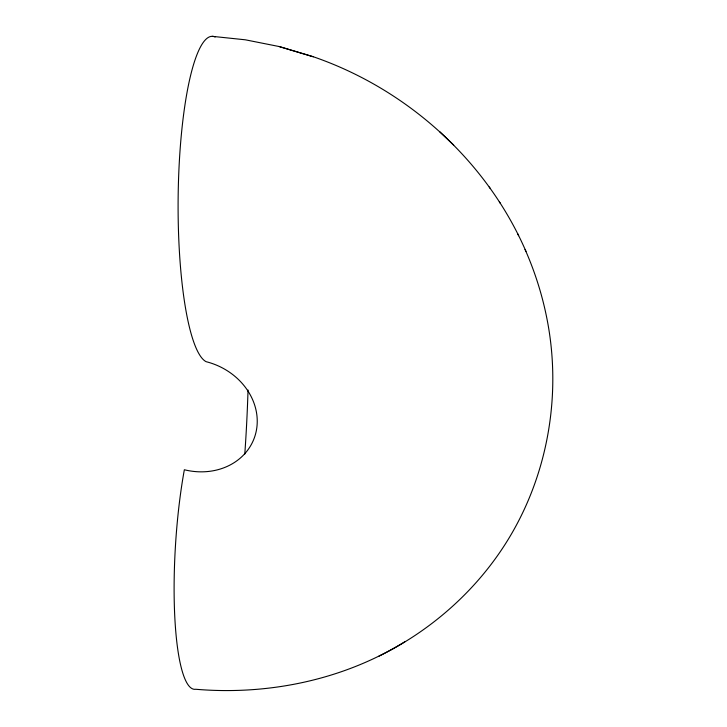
<?xml version="1.0" encoding="UTF-8"?>
<svg xmlns="http://www.w3.org/2000/svg" width="727" height="727" viewBox="0 0 727 727"><rect width="100%" height="100%" fill="white"/><g stroke="black" fill="none" stroke-linecap="round" stroke-linejoin="round"><path stroke-width="1.09" d="M404.866 641.732C342.899 680.081 267.972 695.394 195.69 689.26A144.528 28.244 -86.3 0 1 174.816 617.477A144.528 28.244 -86.3 0 1 184.349 469.751A63.204 54.879 22.2 0 0 256.277 430.957A63.204 54.879 22.2 0 0 206.141 361.692A163.075 32.679 -89.5 0 1 178.397 184.095A163.075 32.679 -89.5 0 1 215.147 36.995M378.921 656.163C433.765 629.282 480.901 586.562 511.635 533.663C548.912 469.46 561.335 391.908 547.022 319.144C542.342 295.18 534.927 271.762 525.058 249.443M212.375 36.35L245.335 39.803L279.159 46.537L314.182 57.051C407.256 89.394 486.699 160.667 525.966 251.388M313.292 56.742L279.159 46.537M453.693 145.109L439.581 131.596M499.313 201.788L500.276 203.215M489.235 186.984L490.107 188.302M517.76 233.867L518.615 235.702M248.034 390.035A373.705 84.995 -87.5 0 1 244.799 454.084"/></g></svg>
